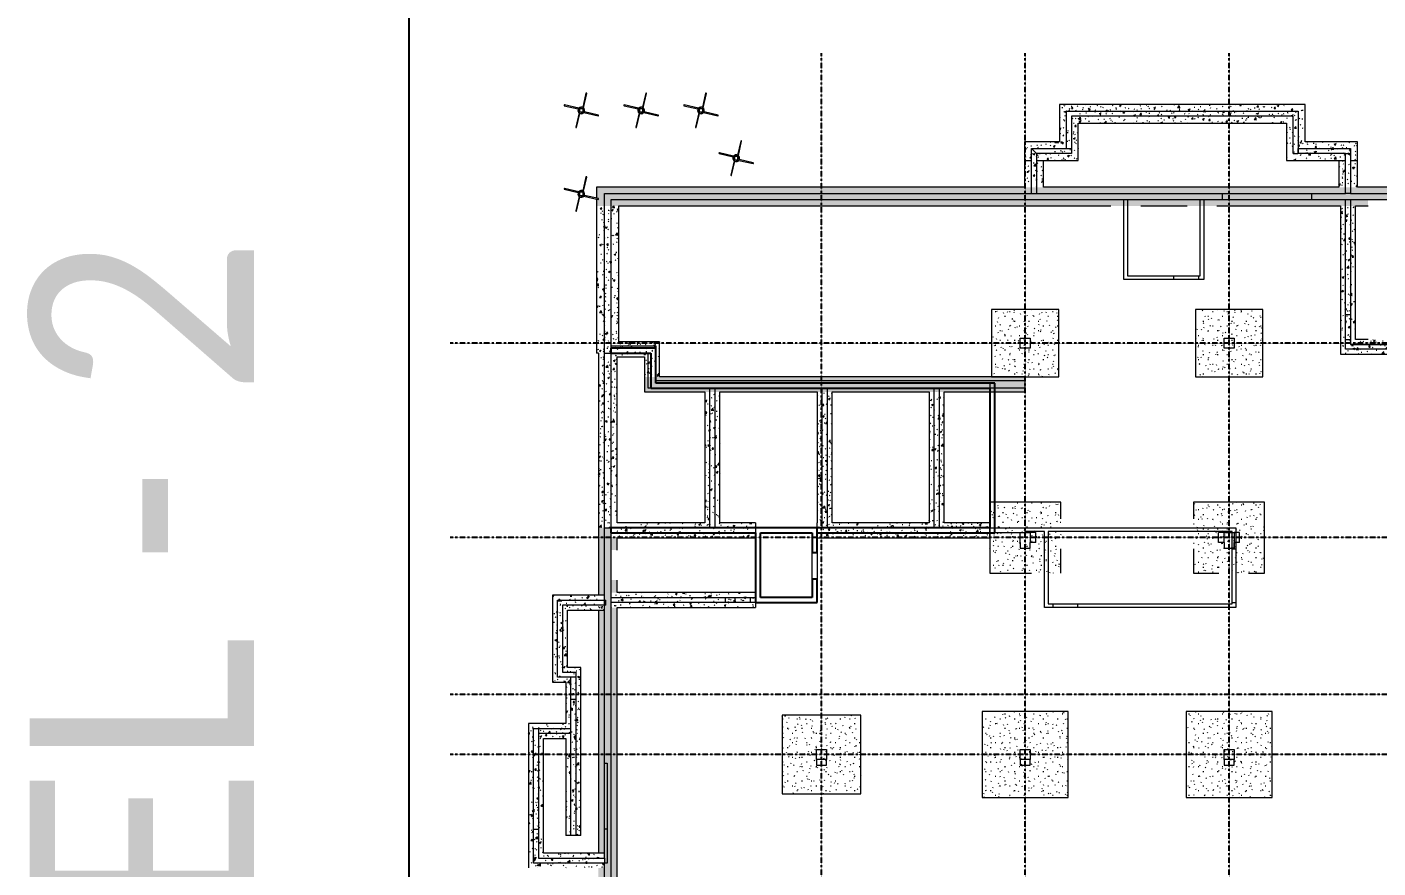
# Model space of a CAD drawing. Header units: inches. Extents: x -4800 to 29350, y 0 to 14051.
# Drawn here: x 587 to 2755, y 11168 to 12517 of the extents above; entities that cross this region are included whole.
import ezdxf

# ---------------------------------------------------------------- set-up
doc = ezdxf.new("R2010")
doc.units = ezdxf.units.IN
doc.header["$LTSCALE"] = 0.5
doc.header["$MEASUREMENT"] = 0
for name, pattern in [('CENTER2', [1.125, 0.75, -0.125, 0.125, -0.125]), ('Línea de rejilla', [0.875, 0.5, -0.125, 0.125, -0.125]), ('Trazo', [0.25, 0.125, -0.125])]:
    doc.linetypes.add(name, pattern=pattern)
for name, color, linetype, lineweight in [('A-WALL', 113, 'Continuous', 9), ('S-COLS', 52, 'Continuous', 9), ('S-COLS-HDLN', 52, 'Trazo', 9), ('S-FNDN', 32, 'Continuous', 9), ('S-FNDN-HDLN', 4, 'Trazo', 9)]:
    doc.layers.add(name, color=color, linetype=linetype, lineweight=lineweight)
doc.layers.add('PC BM - BEAM CONT.', color=1, linetype='Continuous')
doc.layers.add('S-GRID', color=8, linetype='CENTER2')
doc.layers.add('SHT - NO PLOT LINE 4', color=190, linetype='Continuous', plot=False)
doc.styles.add('CMC-NARROW', font='calibril.ttf', dxfattribs={"width": 0.9})
pattern_1 = [(0, (3481.324, -11847.1894), (30.72, 7.68), [1.267, -21.773, 1.267, -21.773, -122.88]), (0, (3481.324, -11847.1894), (30.72, 7.68), [-46.08, 1.267, -44.813, 1.267, -21.773, -53.76]), (0, (3481.324, -11847.1894), (30.72, 7.68), [-115.2, 1.267, -14.093, 1.267, -37.133]), (120, (3492.844, -11843.3494), (-22.011075, 22.7643004), [1.267, -21.773, 1.267, -21.773, -122.88]), (120, (3492.844, -11843.3494), (-22.011075, 22.7643004), [-46.08, 1.267, -44.813, 1.267, -21.773, -53.76]), (120, (3492.844, -11843.3494), (-22.011075, 22.7643004), [-115.2, 1.267, -14.093, 1.267, -37.133]), (240, (3496.684, -11827.9894), (-8.708925, -30.4443004), [1.267, -21.773, 1.267, -21.773, -122.88]), (240, (3496.684, -11827.9894), (-8.708925, -30.4443004), [-46.08, 1.267, -44.813, 1.267, -21.773, -53.76]), (240, (3496.684, -11827.9894), (-8.708925, -30.4443004), [-115.2, 1.267, -14.093, 1.267, -37.133])]
pattern_2 = [(50, (3481.324, -11847.19), (27.5427, -2.40992), [2.88, -31.68]), (355, (3481.324, -11847.19), (-5.327844, 28.884266), [2.304, -25.344]), (100.451, (3483.62, -11847.39), (22.215316, 26.47393), [2.448, -26.924]), (46.184, (3481.324, -11839.51), (40.981875, -6.35642), [4.32, -47.52]), (96.636, (3484.74, -11840.04), (35.89075, 37.40619), [3.671, -40.386]), (351.184, (3481.324, -11839.51), (35.89097, 37.40622), [3.456, -38.016]), (21, (3485.164, -11841.43), (22.921036, -15.46073), [2.88, -31.68]), (326, (3485.164, -11841.43), (9.34353, 27.84574), [2.304, -25.344]), (71.451, (3487.074, -11842.717), (32.26477, 12.38442), [2.448, -26.924]), (37.5, (3481.324, -11847.189), (0.466855, 12.782707), [1.267, -23.77, 1.267, -24.461, -25.44]), (37.5, (3481.324, -11847.189), (0.466855, 12.782707), [-50.765, 1.267, -24.173]), (7.5, (3481.324, -11847.19), (10.10159, 15.14509), [1.267, -13.402, 1.267, -23.194, -9.696]), (7.5, (3481.324, -11847.19), (10.10159, 15.14509), [-39.13, 1.267, -8.429]), (327.5, (3472.761, -11847.189), (20.499161, -0.86578), [1.267, -8.333, 1.267, -28.685, -39.744]), (327.5, (3472.761, -11847.189), (20.499161, -0.86578), [-39.552, 1.267, -38.477]), (317.5, (3468.92, -11847.19), (22.39478, 3.844288), [1.267, -11.213, 1.267, -18.624, -28.224]), (317.5, (3468.92, -11847.19), (22.39478, 3.844288), [-32.371, 1.267, -26.957])]
pattern_3 = [(0, (3154.324, -11847.189), (30.72, 7.68), [1.267, -21.773, 1.267, -21.773, -122.88]), (0, (3154.324, -11847.189), (30.72, 7.68), [-46.08, 1.267, -44.813, 1.267, -21.773, -53.76]), (0, (3154.324, -11847.189), (30.72, 7.68), [-115.2, 1.267, -14.093, 1.267, -37.133]), (120, (3165.844, -11843.349), (-22.011075, 22.7643004), [1.267, -21.773, 1.267, -21.773, -122.88]), (120, (3165.844, -11843.349), (-22.011075, 22.7643004), [-46.08, 1.267, -44.813, 1.267, -21.773, -53.76]), (120, (3165.844, -11843.349), (-22.011075, 22.7643004), [-115.2, 1.267, -14.093, 1.267, -37.133]), (240, (3169.684, -11827.989), (-8.708925, -30.4443004), [1.267, -21.773, 1.267, -21.773, -122.88]), (240, (3169.684, -11827.989), (-8.708925, -30.4443004), [-46.08, 1.267, -44.813, 1.267, -21.773, -53.76]), (240, (3169.684, -11827.989), (-8.708925, -30.4443004), [-115.2, 1.267, -14.093, 1.267, -37.133])]
pattern_4 = [(0, (2827.324, -11847.189), (30.72, 7.68), [1.267, -21.773, 1.267, -21.773, -122.88]), (0, (2827.324, -11847.189), (30.72, 7.68), [-46.08, 1.267, -44.813, 1.267, -21.773, -53.76]), (0, (2827.324, -11847.189), (30.72, 7.68), [-115.2, 1.267, -14.093, 1.267, -37.133]), (120, (2838.844, -11843.349), (-22.011075, 22.7643004), [1.267, -21.773, 1.267, -21.773, -122.88]), (120, (2838.844, -11843.349), (-22.011075, 22.7643004), [-46.08, 1.267, -44.813, 1.267, -21.773, -53.76]), (120, (2838.844, -11843.349), (-22.011075, 22.7643004), [-115.2, 1.267, -14.093, 1.267, -37.133]), (240, (2842.684, -11827.989), (-8.708925, -30.4443004), [1.267, -21.773, 1.267, -21.773, -122.88]), (240, (2842.684, -11827.989), (-8.708925, -30.4443004), [-46.08, 1.267, -44.813, 1.267, -21.773, -53.76]), (240, (2842.684, -11827.989), (-8.708925, -30.4443004), [-115.2, 1.267, -14.093, 1.267, -37.133])]
pattern_5 = [(90, (11186.205, 3155.308), (-7.68, 30.72), [1.267, -21.773, 1.267, -21.773, -122.88]), (90, (11186.205, 3155.308), (-7.68, 30.72), [-46.08, 1.267, -44.813, 1.267, -21.773, -53.76]), (90, (11186.205, 3155.308), (-7.68, 30.72), [-115.2, 1.267, -14.093, 1.267, -37.133]), (210, (11182.365, 3166.828), (-22.7643004, -22.011075), [1.267, -21.773, 1.267, -21.773, -122.88]), (210, (11182.365, 3166.828), (-22.7643004, -22.011075), [-46.08, 1.267, -44.813, 1.267, -21.773, -53.76]), (210, (11182.365, 3166.828), (-22.7643004, -22.011075), [-115.2, 1.267, -14.093, 1.267, -37.133]), (330, (11167.005, 3170.668), (30.4443004, -8.708925), [1.267, -21.773, 1.267, -21.773, -122.88]), (330, (11167.005, 3170.668), (30.4443004, -8.708925), [-46.08, 1.267, -44.813, 1.267, -21.773, -53.76]), (330, (11167.005, 3170.668), (30.4443004, -8.708925), [-115.2, 1.267, -14.093, 1.267, -37.133])]
pattern_6 = [(90, (11186.205, 2828.308), (-7.68, 30.72), [1.267, -21.773, 1.267, -21.773, -122.88]), (90, (11186.205, 2828.308), (-7.68, 30.72), [-46.08, 1.267, -44.813, 1.267, -21.773, -53.76]), (90, (11186.205, 2828.308), (-7.68, 30.72), [-115.2, 1.267, -14.093, 1.267, -37.133]), (210, (11182.365, 2839.828), (-22.7643004, -22.011075), [1.267, -21.773, 1.267, -21.773, -122.88]), (210, (11182.365, 2839.828), (-22.7643004, -22.011075), [-46.08, 1.267, -44.813, 1.267, -21.773, -53.76]), (210, (11182.365, 2839.828), (-22.7643004, -22.011075), [-115.2, 1.267, -14.093, 1.267, -37.133]), (330, (11167.005, 2843.668), (30.4443004, -8.708925), [1.267, -21.773, 1.267, -21.773, -122.88]), (330, (11167.005, 2843.668), (30.4443004, -8.708925), [-46.08, 1.267, -44.813, 1.267, -21.773, -53.76]), (330, (11167.005, 2843.668), (30.4443004, -8.708925), [-115.2, 1.267, -14.093, 1.267, -37.133])]
pattern_7 = [(90, (11186.205, 3482.308), (-7.68, 30.72), [1.267, -21.773, 1.267, -21.773, -122.88]), (90, (11186.205, 3482.308), (-7.68, 30.72), [-46.08, 1.267, -44.813, 1.267, -21.773, -53.76]), (90, (11186.205, 3482.308), (-7.68, 30.72), [-115.2, 1.267, -14.093, 1.267, -37.133]), (210, (11182.365, 3493.828), (-22.7643004, -22.011075), [1.267, -21.773, 1.267, -21.773, -122.88]), (210, (11182.365, 3493.828), (-22.7643004, -22.011075), [-46.08, 1.267, -44.813, 1.267, -21.773, -53.76]), (210, (11182.365, 3493.828), (-22.7643004, -22.011075), [-115.2, 1.267, -14.093, 1.267, -37.133]), (330, (11167.005, 3497.668), (30.4443004, -8.708925), [1.267, -21.773, 1.267, -21.773, -122.88]), (330, (11167.005, 3497.668), (30.4443004, -8.708925), [-46.08, 1.267, -44.813, 1.267, -21.773, -53.76]), (330, (11167.005, 3497.668), (30.4443004, -8.708925), [-115.2, 1.267, -14.093, 1.267, -37.133])]

# ---------------------------------------------------------------- blocks, each defined once
blk = doc.blocks.new('316600 - Special Foundations - Diamond Pier - Generic - 316600 - Special Foundations - Diamond Pier - Generic-562664-FOUNDATION PLAN 01')
at = {"layer": 'S-FNDN', "color": 7}
for p, q in [((7.5, 27.4), (2.3, 4.9)), ((3.4, 4.2), (8.7, 27.1)), ((-27.4, 7.5), (-4.9, 2.3)), ((-4.2, 3.4), (-27.1, 8.7)), ((2.8, 2.6), (-2.8, 2.6)), ((-2.8, 2.6), (-2.8, -2.6)), ((-1.4, 4.3), (-1.8, 2.8)), ((-0.5, 2.9), (-0.2, 4)), ((2.8, -2.6), (2.8, 2.6)), ((4.3, 1.4), (2.8, 1.8)), ((2.9, 0.5), (4, 0.2)), ((-3.4, -4.2), (-8.7, -27.1)), ((-7.5, -27.4), (-2.3, -4.9)), ((-4.3, -1.4), (-2.8, -1.8)), ((-2.9, -0.5), (-4, -0.2)), ((-2.8, -2.6), (2.8, -2.6)), ((0.5, -2.9), (0.2, -4)), ((1.4, -4.3), (1.8, -2.8)), ((4.2, -3.4), (27.1, -8.7)), ((27.4, -7.5), (4.9, -2.3))]:
    blk.add_line(p, q, dxfattribs=at)
for radius, start, end in [(5.41, 166.9807, 346.9807), (5.41, 346.9807, 166.9807), (5.21, 166.9807, 346.9807), (5.21, 346.9807, 166.9807)]:
    blk.add_arc((0, 0), radius, start, end, dxfattribs=at)
for centre, major_axis, start_param, end_param in [((8.1, 27.2), (-0.609, 0.141), 4.712389, 6.283185), ((8.1, 27.2), (-0.609, 0.141), 3.141593, 4.712389), ((-27.2, 8.1), (0.141, 0.609), 1.570796, 3.141593), ((-27.2, 8.1), (0.141, 0.609), 0, 1.570796), ((-0.8, 4.2), (-0.609, 0.141), 4.712389, 7.853982), ((-0.8, 4.2), (-0.609, 0.141), 1.570796, 4.712389), ((4.2, 0.8), (0.141, 0.609), 1.570796, 4.712389), ((4.2, 0.8), (0.141, 0.609), 4.712389, 7.853982), ((-4.2, -0.8), (0.141, 0.609), 1.570796, 4.712389), ((-4.2, -0.8), (0.141, 0.609), 4.712389, 7.853982), ((0.8, -4.2), (-0.609, 0.141), 4.712389, 7.853982), ((0.8, -4.2), (-0.609, 0.141), 1.570796, 4.712389), ((27.2, -8.1), (0.141, 0.609), 3.141593, 4.712389), ((27.2, -8.1), (0.141, 0.609), 4.712389, 6.283185), ((-8.1, -27.2), (-0.609, 0.141), 0, 1.570796), ((-8.1, -27.2), (-0.609, 0.141), 1.570796, 3.141593)]:
    blk.add_ellipse(centre, major_axis=major_axis, ratio=0.764544, start_param=start_param, end_param=end_param, dxfattribs=at)
blk = doc.blocks.new('316600 - Special Foundations - Diamond Pier - Generic - 316600 - Special Foundations - Diamond Pier - Generic-V32-FOUNDATION PLAN 01')
at = {"layer": 'S-FNDN', "color": 7}
for p, q in [((7.5, 27.4), (2.3, 4.9)), ((3.4, 4.2), (8.7, 27.1)), ((-27.4, 7.5), (-4.9, 2.3)), ((-4.2, 3.4), (-27.1, 8.7)), ((2.8, 2.6), (-2.8, 2.6)), ((-2.8, 2.6), (-2.8, -2.6)), ((-1.4, 4.3), (-1.8, 2.8)), ((-0.5, 2.9), (-0.2, 4)), ((2.8, -2.6), (2.8, 2.6)), ((4.3, 1.4), (2.8, 1.8)), ((2.9, 0.5), (4, 0.2)), ((-3.4, -4.2), (-8.7, -27.1)), ((-7.5, -27.4), (-2.3, -4.9)), ((-4.3, -1.4), (-2.8, -1.8)), ((-2.9, -0.5), (-4, -0.2)), ((-2.8, -2.6), (2.8, -2.6)), ((0.5, -2.9), (0.2, -4)), ((1.4, -4.3), (1.8, -2.8)), ((4.2, -3.4), (27.1, -8.7)), ((27.4, -7.5), (4.9, -2.3))]:
    blk.add_line(p, q, dxfattribs=at)
for radius, start, end in [(5.41, 166.9807, 346.9807), (5.41, 346.9807, 166.9807), (5.21, 166.9807, 346.9807), (5.21, 346.9807, 166.9807)]:
    blk.add_arc((0, 0), radius, start, end, dxfattribs=at)
for centre, major_axis, start_param, end_param in [((8.1, 27.2), (-0.609, 0.141), 4.712389, 6.283185), ((8.1, 27.2), (-0.609, 0.141), 3.141593, 4.712389), ((-27.2, 8.1), (0.141, 0.609), 1.570796, 3.141593), ((-27.2, 8.1), (0.141, 0.609), 0, 1.570796), ((-0.8, 4.2), (-0.609, 0.141), 4.712389, 7.853982), ((-0.8, 4.2), (-0.609, 0.141), 1.570796, 4.712389), ((4.2, 0.8), (0.141, 0.609), 1.570796, 4.712389), ((4.2, 0.8), (0.141, 0.609), 4.712389, 7.853982), ((-4.2, -0.8), (0.141, 0.609), 1.570796, 4.712389), ((-4.2, -0.8), (0.141, 0.609), 4.712389, 7.853982), ((0.8, -4.2), (-0.609, 0.141), 4.712389, 7.853982), ((0.8, -4.2), (-0.609, 0.141), 1.570796, 4.712389), ((27.2, -8.1), (0.141, 0.609), 3.141593, 4.712389), ((27.2, -8.1), (0.141, 0.609), 4.712389, 6.283185), ((-8.1, -27.2), (-0.609, 0.141), 0, 1.570796), ((-8.1, -27.2), (-0.609, 0.141), 1.570796, 3.141593)]:
    blk.add_ellipse(centre, major_axis=major_axis, ratio=0.764544, start_param=start_param, end_param=end_param, dxfattribs=at)
blk = doc.blocks.new('316600 - Special Foundations - Diamond Pier - Generic - 316600 - Special Foundations - Diamond Pier - Generic-V33-FOUNDATION PLAN 01')
at = {"layer": 'S-FNDN', "color": 7}
for p, q in [((7.5, 27.4), (2.3, 4.9)), ((3.4, 4.2), (8.7, 27.1)), ((-27.4, 7.5), (-4.9, 2.3)), ((-4.2, 3.4), (-27.1, 8.7)), ((2.8, 2.6), (-2.8, 2.6)), ((-2.8, 2.6), (-2.8, -2.6)), ((-1.4, 4.3), (-1.8, 2.8)), ((-0.5, 2.9), (-0.2, 4)), ((2.8, -2.6), (2.8, 2.6)), ((4.3, 1.4), (2.8, 1.8)), ((2.9, 0.5), (4, 0.2)), ((-3.4, -4.2), (-8.7, -27.1)), ((-7.5, -27.4), (-2.3, -4.9)), ((-4.3, -1.4), (-2.8, -1.8)), ((-2.9, -0.5), (-4, -0.2)), ((-2.8, -2.6), (2.8, -2.6)), ((0.5, -2.9), (0.2, -4)), ((1.4, -4.3), (1.8, -2.8)), ((4.2, -3.4), (27.1, -8.7)), ((27.4, -7.5), (4.9, -2.3))]:
    blk.add_line(p, q, dxfattribs=at)
for radius, start, end in [(5.41, 166.9807, 346.9807), (5.41, 346.9807, 166.9807), (5.21, 166.9807, 346.9807), (5.21, 346.9807, 166.9807)]:
    blk.add_arc((0, 0), radius, start, end, dxfattribs=at)
for centre, major_axis, start_param, end_param in [((8.1, 27.2), (-0.609, 0.141), 4.712389, 6.283185), ((8.1, 27.2), (-0.609, 0.141), 3.141593, 4.712389), ((-27.2, 8.1), (0.141, 0.609), 1.570796, 3.141593), ((-27.2, 8.1), (0.141, 0.609), 0, 1.570796), ((-0.8, 4.2), (-0.609, 0.141), 4.712389, 7.853982), ((-0.8, 4.2), (-0.609, 0.141), 1.570796, 4.712389), ((4.2, 0.8), (0.141, 0.609), 1.570796, 4.712389), ((4.2, 0.8), (0.141, 0.609), 4.712389, 7.853982), ((-4.2, -0.8), (0.141, 0.609), 1.570796, 4.712389), ((-4.2, -0.8), (0.141, 0.609), 4.712389, 7.853982), ((0.8, -4.2), (-0.609, 0.141), 4.712389, 7.853982), ((0.8, -4.2), (-0.609, 0.141), 1.570796, 4.712389), ((27.2, -8.1), (0.141, 0.609), 3.141593, 4.712389), ((27.2, -8.1), (0.141, 0.609), 4.712389, 6.283185), ((-8.1, -27.2), (-0.609, 0.141), 0, 1.570796), ((-8.1, -27.2), (-0.609, 0.141), 1.570796, 3.141593)]:
    blk.add_ellipse(centre, major_axis=major_axis, ratio=0.764544, start_param=start_param, end_param=end_param, dxfattribs=at)
blk = doc.blocks.new('Concrete-Rectangular-Column - ONE-217852-FOUNDATION PLAN 01')
at = {"layer": 'S-COLS-HDLN', "linetype": 'Continuous'}
h = blk.add_hatch(dxfattribs=at)
h.set_pattern_fill('FP_1', color=256, style=0, pattern_type=2)
h.set_pattern_definition(pattern_3)
h.paths.add_polyline_path([(-8, -8), (8, -8), (8, 8), (-8, 8)], flags=0)
at = {"layer": 'S-COLS'}
for p, q in [((-8, 8), (8, 8)), ((-8, -8), (-8, 8)), ((8, 8), (8, -8)), ((8, -8), (-8, -8))]:
    blk.add_line(p, q, dxfattribs=at)
blk = doc.blocks.new('Concrete-Rectangular-Column - ONE-V1-FOUNDATION PLAN 01')
at = {"layer": 'S-COLS-HDLN', "linetype": 'Continuous'}
h = blk.add_hatch(dxfattribs=at)
h.set_pattern_fill('FP_2', color=256, style=0, pattern_type=2)
h.set_pattern_definition(pattern_4)
h.paths.add_polyline_path([(-8, -8), (8, -8), (8, 8), (-8, 8)], flags=0)
at = {"layer": 'S-COLS'}
for p, q in [((-8, 8), (8, 8)), ((-8, -8), (-8, 8)), ((8, 8), (8, -8)), ((8, -8), (-8, -8))]:
    blk.add_line(p, q, dxfattribs=at)
blk = doc.blocks.new('Zapata-Rectangular - 9_0x9_0x1_8-154492-FOUNDATION PLAN 01')
at = {"layer": 'S-FNDN-HDLN', "linetype": 'Continuous'}
h = blk.add_hatch(dxfattribs=at)
h.set_pattern_fill('FP_1', color=256, style=0, pattern_type=2)
h.set_pattern_definition(pattern_3)
h.paths.add_polyline_path([(8, -54), (54, -54), (54, 54), (-54, 54), (-54, -54), (-8, -54)], flags=0)
h.paths.add_polyline_path([(8, -8), (-8, -8), (-8, 8), (8, 8)], flags=0)
at = {"layer": 'S-FNDN', "color": 253}
for p, q in [((54, 54), (-54, 54)), ((-54, 54), (-54, -54)), ((54, -54), (54, 54)), ((-54, -54), (54, -54))]:
    blk.add_line(p, q, dxfattribs=at)
blk = doc.blocks.new('Zapata-Rectangular - 9_0x9_0x1_8-V3-FOUNDATION PLAN 01')
at = {"layer": 'S-FNDN-HDLN', "linetype": 'Continuous'}
h = blk.add_hatch(dxfattribs=at)
h.set_pattern_fill('FP_2', color=256, style=0, pattern_type=2)
h.set_pattern_definition(pattern_4)
h.paths.add_polyline_path([(-8, -54), (54, -54), (54, 54), (-54, 54), (-54, -54), (-44.1, -54)], flags=0)
h.paths.add_polyline_path([(8, -8), (-8, -8), (-8, 8), (8, 8)], flags=0)
at = {"layer": 'S-FNDN', "color": 253}
for p, q in [((54, 54), (-54, 54)), ((-54, 54), (-54, -54)), ((54, -54), (54, 54)), ((-54, -54), (54, -54))]:
    blk.add_line(p, q, dxfattribs=at)
blk = doc.blocks.new('Zapata-Rectangular - 9_6x9_6x1_8-V6-FOUNDATION PLAN 01')
at = {"layer": 'S-FNDN-HDLN', "linetype": 'Continuous'}
h = blk.add_hatch(dxfattribs=at)
h.set_pattern_fill('FP_12', color=256, style=0, pattern_type=2)
h.set_pattern_definition([(0, (2827.324, -11535.189), (30.72, 7.68), [1.267, -21.773, 1.267, -21.773, -122.88]), (0, (2827.324, -11535.189), (30.72, 7.68), [-46.08, 1.267, -44.813, 1.267, -21.773, -53.76]), (0, (2827.324, -11535.189), (30.72, 7.68), [-115.2, 1.267, -14.093, 1.267, -37.133]), (120, (2838.844, -11531.349), (-22.011075, 22.7643004), [1.267, -21.773, 1.267, -21.773, -122.88]), (120, (2838.844, -11531.349), (-22.011075, 22.7643004), [-46.08, 1.267, -44.813, 1.267, -21.773, -53.76]), (120, (2838.844, -11531.349), (-22.011075, 22.7643004), [-115.2, 1.267, -14.093, 1.267, -37.133]), (240, (2842.684, -11515.989), (-8.708925, -30.4443004), [1.267, -21.773, 1.267, -21.773, -122.88]), (240, (2842.684, -11515.989), (-8.708925, -30.4443004), [-46.08, 1.267, -44.813, 1.267, -21.773, -53.76]), (240, (2842.684, -11515.989), (-8.708925, -30.4443004), [-115.2, 1.267, -14.093, 1.267, -37.133])])
h.paths.add_polyline_path([(-57, -57), (57, -57), (57, 57), (-57, 57), (-57, -17.9)], flags=0)
h.paths.add_polyline_path([(5.1, -17), (-8, -17), (-8, -8), (-17, -8), (-17, 8), (17, 8), (17, -8), (8, -8), (8, -17)], flags=0)
at = {"layer": 'S-FNDN', "color": 253}
for p, q in [((57, 57), (-57, 57)), ((-57, 57), (-57, 30.1)), ((57, -57), (57, 57)), ((-57, -17.9), (-57, -57)), ((-57, -57), (-16.6, -57)), ((31.4, -57), (57, -57))]:
    blk.add_line(p, q, dxfattribs=at)
blk = doc.blocks.new('Zapata-Rectangular - 10_6x10_6x2_3-327791-FOUNDATION PLAN 01')
at = {"layer": 'S-FNDN-HDLN', "linetype": 'Continuous'}
h = blk.add_hatch(dxfattribs=at)
h.set_pattern_fill('FP_13', color=256, style=0, pattern_type=2)
h.set_pattern_definition([(0, (3481.324, -11187.189), (30.72, 7.68), [1.267, -21.773, 1.267, -21.773, -122.88]), (0, (3481.324, -11187.189), (30.72, 7.68), [-46.08, 1.267, -44.813, 1.267, -21.773, -53.76]), (0, (3481.324, -11187.189), (30.72, 7.68), [-115.2, 1.267, -14.093, 1.267, -37.133]), (120, (3492.844, -11183.349), (-22.011075, 22.7643004), [1.267, -21.773, 1.267, -21.773, -122.88]), (120, (3492.844, -11183.349), (-22.011075, 22.7643004), [-46.08, 1.267, -44.813, 1.267, -21.773, -53.76]), (120, (3492.844, -11183.349), (-22.011075, 22.7643004), [-115.2, 1.267, -14.093, 1.267, -37.133]), (240, (3496.684, -11167.989), (-8.708925, -30.4443004), [1.267, -21.773, 1.267, -21.773, -122.88]), (240, (3496.684, -11167.989), (-8.708925, -30.4443004), [-46.08, 1.267, -44.813, 1.267, -21.773, -53.76]), (240, (3496.684, -11167.989), (-8.708925, -30.4443004), [-115.2, 1.267, -14.093, 1.267, -37.133])])
h.paths.add_polyline_path([(63, -63), (63, 63), (-63, 63), (-63, -63), (16.5, -63)], flags=0)
h.paths.add_polyline_path([(8, -17), (-8, -17), (-8, 8), (8, 8), (8, -8)], flags=0)
at = {"layer": 'S-FNDN', "color": 253}
for p, q in [((63, 63), (-63, 63)), ((-63, 63), (-63, -63)), ((63, -63), (63, 63)), ((-63, -63), (63, -63))]:
    blk.add_line(p, q, dxfattribs=at)
blk = doc.blocks.new('Zapata-Rectangular - 11_6x11_6x2_1-693143-FOUNDATION PLAN 01')
at = {"layer": 'S-FNDN-HDLN', "linetype": 'Continuous'}
h = blk.add_hatch(dxfattribs=at)
h.set_pattern_fill('FP_14', color=256, style=0, pattern_type=2)
h.set_pattern_definition([(0, (3154.324, -11187.189), (30.72, 7.68), [1.267, -21.773, 1.267, -21.773, -122.88]), (0, (3154.324, -11187.189), (30.72, 7.68), [-46.08, 1.267, -44.813, 1.267, -21.773, -53.76]), (0, (3154.324, -11187.189), (30.72, 7.68), [-115.2, 1.267, -14.093, 1.267, -37.133]), (120, (3165.844, -11183.349), (-22.011075, 22.7643004), [1.267, -21.773, 1.267, -21.773, -122.88]), (120, (3165.844, -11183.349), (-22.011075, 22.7643004), [-46.08, 1.267, -44.813, 1.267, -21.773, -53.76]), (120, (3165.844, -11183.349), (-22.011075, 22.7643004), [-115.2, 1.267, -14.093, 1.267, -37.133]), (240, (3169.684, -11167.989), (-8.708925, -30.4443004), [1.267, -21.773, 1.267, -21.773, -122.88]), (240, (3169.684, -11167.989), (-8.708925, -30.4443004), [-46.08, 1.267, -44.813, 1.267, -21.773, -53.76]), (240, (3169.684, -11167.989), (-8.708925, -30.4443004), [-115.2, 1.267, -14.093, 1.267, -37.133])])
h.paths.add_polyline_path([(-69, -69), (69, -69), (69, 69), (-69, 69), (-69, -17)], flags=0)
h.paths.add_polyline_path([(-8, -17), (-8, 8), (8, 8), (8, -17)], flags=0)
at = {"layer": 'S-FNDN', "color": 253}
for p, q in [((69, 69), (-69, 69)), ((-69, 69), (-69, -69)), ((69, -69), (69, 69)), ((-69, -69), (69, -69))]:
    blk.add_line(p, q, dxfattribs=at)
blk = doc.blocks.new('Zapata-Rectangular - 11_6x11_6x2_1-V7-FOUNDATION PLAN 01')
at = {"layer": 'S-FNDN-HDLN', "linetype": 'Continuous'}
h = blk.add_hatch(dxfattribs=at)
h.set_pattern_fill('FP_15', color=256, style=0, pattern_type=2)
h.set_pattern_definition([(0, (2827.324, -11187.189), (30.72, 7.68), [1.267, -21.773, 1.267, -21.773, -122.88]), (0, (2827.324, -11187.189), (30.72, 7.68), [-46.08, 1.267, -44.813, 1.267, -21.773, -53.76]), (0, (2827.324, -11187.189), (30.72, 7.68), [-115.2, 1.267, -14.093, 1.267, -37.133]), (120, (2838.844, -11183.349), (-22.011075, 22.7643004), [1.267, -21.773, 1.267, -21.773, -122.88]), (120, (2838.844, -11183.349), (-22.011075, 22.7643004), [-46.08, 1.267, -44.813, 1.267, -21.773, -53.76]), (120, (2838.844, -11183.349), (-22.011075, 22.7643004), [-115.2, 1.267, -14.093, 1.267, -37.133]), (240, (2842.684, -11167.989), (-8.708925, -30.4443004), [1.267, -21.773, 1.267, -21.773, -122.88]), (240, (2842.684, -11167.989), (-8.708925, -30.4443004), [-46.08, 1.267, -44.813, 1.267, -21.773, -53.76]), (240, (2842.684, -11167.989), (-8.708925, -30.4443004), [-115.2, 1.267, -14.093, 1.267, -37.133])])
h.paths.add_polyline_path([(-69, -69), (69, -69), (69, 69), (-69, 69)], flags=0)
h.paths.add_polyline_path([(8, -17), (-8, -17), (-8, 8), (8, 8), (8, -8)], flags=0)
at = {"layer": 'S-FNDN', "color": 253}
for p, q in [((69, 69), (-69, 69)), ((-69, 69), (-69, -69)), ((69, -69), (69, 69)), ((-69, -69), (69, -69))]:
    blk.add_line(p, q, dxfattribs=at)
blk = doc.blocks.new('Prefabricado-Pilar cuadrado - 16_x16_-223447-FOUNDATION PLAN 01')
at = {"layer": 'S-COLS-HDLN', "linetype": 'Continuous'}
h = blk.add_hatch(dxfattribs=at)
h.set_pattern_fill('FP_32', color=256, style=0, pattern_type=2)
h.set_pattern_definition(pattern_5)
h.paths.add_polyline_path([(7, 9), (-9, 9), (-9, -7), (7, -7)], flags=0)
h = blk.add_hatch(dxfattribs=at)
h.set_pattern_fill('FP_32', color=256, style=0, pattern_type=2)
h.set_pattern_definition(pattern_5)
h.paths.add_polyline_path([(16, 9), (7, 9), (7, -7), (16, -7)], flags=0)
at = {"layer": 'S-COLS'}
for p, q in [((-9, 9), (-8.9, 9)), ((-9, -7), (-9, 9)), ((-8.9, 9), (6.9, 9)), ((7, 9), (6.9, 9)), ((7, 9), (7, -7)), ((16, 9), (7, 9)), ((16, -7), (16, 9)), ((-8.9, -7), (-9, -7)), ((6.9, -7), (-8.9, -7)), ((6.9, -7), (7, -7)), ((7, -7), (16, -7))]:
    blk.add_line(p, q, dxfattribs=at)
blk = doc.blocks.new('Prefabricado-Pilar cuadrado - 16_x16_-V22-FOUNDATION PLAN 01')
at = {"layer": 'S-COLS-HDLN', "linetype": 'Continuous'}
h = blk.add_hatch(dxfattribs=at)
h.set_pattern_fill('FP_36', color=256, style=0, pattern_type=2)
h.set_pattern_definition(pattern_6)
h.paths.add_polyline_path([(7, 9), (-9, 9), (-9, -7), (7, -7)], flags=0)
h = blk.add_hatch(dxfattribs=at)
h.set_pattern_fill('FP_36', color=256, style=0, pattern_type=2)
h.set_pattern_definition(pattern_6)
h.paths.add_polyline_path([(16, 9), (7, 9), (7, -7), (16, -7)], flags=0)
at = {"layer": 'S-COLS'}
for p, q in [((-9, 9), (-8.9, 9)), ((-9, -7), (-9, 9)), ((-8.9, 9), (6.9, 9)), ((7, 9), (6.9, 9)), ((7, 9), (7, -7)), ((16, 9), (7, 9)), ((16, -7), (16, 9)), ((-8.9, -7), (-9, -7)), ((6.9, -7), (-8.9, -7)), ((6.9, -7), (7, -7)), ((7, -7), (16, -7))]:
    blk.add_line(p, q, dxfattribs=at)
blk = doc.blocks.new('Prefabricado-Pilar cuadrado - 16_x16_-V31-FOUNDATION PLAN 01')
at = {"layer": 'S-COLS-HDLN', "linetype": 'Continuous'}
h = blk.add_hatch(dxfattribs=at)
h.set_pattern_fill('FP_51', color=256, style=0, pattern_type=2)
h.set_pattern_definition(pattern_7)
h.paths.add_polyline_path([(7, 9), (-9, 9), (-9, -7), (7, -7)], flags=0)
h = blk.add_hatch(dxfattribs=at)
h.set_pattern_fill('FP_51', color=256, style=0, pattern_type=2)
h.set_pattern_definition(pattern_7)
h.paths.add_polyline_path([(16, 9), (7, 9), (7, -7), (16, -7)], flags=0)
at = {"layer": 'S-COLS'}
for p, q in [((-9, 9), (-8.9, 9)), ((-9, -7), (-9, 9)), ((-8.9, 9), (6.9, 9)), ((7, 9), (6.9, 9)), ((7, 9), (7, -7)), ((16, 9), (7, 9)), ((16, -7), (16, 9)), ((-8.9, -7), (-9, -7)), ((6.9, -7), (-8.9, -7)), ((6.9, -7), (7, -7)), ((7, -7), (16, -7))]:
    blk.add_line(p, q, dxfattribs=at)
blk = doc.blocks.new('A$C10C708C5')
at = {"layer": 'S-COLS'}
h = blk.add_hatch(dxfattribs=at)
h.set_pattern_fill('FP_4', color=256, style=0, pattern_type=2)
h.set_pattern_definition(pattern_1)
h.paths.add_polyline_path([(335, -329), (335, -304), (319, -304), (319, -329)], flags=0)
h = blk.add_hatch(dxfattribs=at)
h.set_pattern_fill('FP_4', color=256, style=0, pattern_type=2)
h.set_pattern_definition(pattern_1)
h.paths.add_polyline_path([(344, -320), (344, -304), (335, -304), (335, -320)], flags=0)
h = blk.add_hatch(dxfattribs=at)
h.set_pattern_fill('FP_4', color=256, style=0, pattern_type=2)
h.set_pattern_definition(pattern_1)
h.paths.add_polyline_path([(646, -320), (646, -304), (637, -304), (637, -320)], flags=0)
h = blk.add_hatch(dxfattribs=at)
h.set_pattern_fill('FP_4', color=256, style=0, pattern_type=2)
h.set_pattern_definition(pattern_1)
h.paths.add_polyline_path([(662, -329), (662, -304), (646, -304), (646, -329), (659.1, -329)], flags=0)
h = blk.add_hatch(dxfattribs=at)
h.set_pattern_fill('FP_4', color=256, style=0, pattern_type=2)
h.set_pattern_definition(pattern_1)
h.paths.add_polyline_path([(662, -320), (671, -320), (671, -304), (662, -304)], flags=0)
at = {"layer": 'S-FNDN'}
h = blk.add_hatch(dxfattribs=at)
h.set_pattern_fill('FP_7', color=256, style=0, pattern_type=2)
h.set_pattern_definition(pattern_2)
h.paths.add_polyline_path([(412, 323), (412, 383), (382, 383), (382, 323)], flags=0)
h = blk.add_hatch(dxfattribs=at)
h.set_pattern_fill('FP_7', color=256, style=0, pattern_type=2)
h.set_pattern_definition(pattern_2)
h.paths.add_polyline_path([(746, 353), (776, 353), (776, 383), (412, 383), (412, 353), (609.9, 353)], flags=0)
h = blk.add_hatch(dxfattribs=at)
h.set_pattern_fill('FP_7', color=256, style=0, pattern_type=2)
h.set_pattern_definition(pattern_2)
h.paths.add_polyline_path([(746, 293), (776, 293), (776, 353), (746, 353)], flags=0)
h = blk.add_hatch(dxfattribs=at)
h.set_pattern_fill('FP_7', color=256, style=0, pattern_type=2)
h.set_pattern_definition(pattern_2)
h.paths.add_polyline_path([(337, 293), (337, 312), (345, 304), (345, 293), (412, 293), (412, 323), (326, 323), (326, 293)], flags=0)
h = blk.add_hatch(dxfattribs=at)
h.set_pattern_fill('FP_7', color=256, style=0, pattern_type=2)
h.set_pattern_definition(pattern_2)
h.paths.add_polyline_path([(356, 250), (356, 293), (345, 293), (345, 304), (337, 312), (337, 293), (326, 293), (326, 250), (345, 250)], flags=0)
h = blk.add_hatch(dxfattribs=at)
h.set_pattern_fill('FP_7', color=256, style=0, pattern_type=2)
h.set_pattern_definition(pattern_2)
h.paths.add_polyline_path([(849, 293), (860, 293), (860, 323), (776, 323), (776, 293), (841, 293), (841, 304), (849, 304)], flags=0)
h = blk.add_hatch(dxfattribs=at)
h.set_pattern_fill('FP_7', color=256, style=0, pattern_type=2)
h.set_pattern_definition(pattern_2)
h.paths.add_polyline_path([(860, 250), (860, 293), (849, 293), (849, 304), (841, 304), (841, 293), (830, 293), (830, 250), (849, 250)], flags=0)
h = blk.add_hatch(dxfattribs=at)
h.set_pattern_fill('FP_7', color=256, style=0, pattern_type=2)
h.set_pattern_definition(pattern_2)
h.paths.add_polyline_path([(-357.7, 220), (877, 220), (877, 229.5), (925, 229.5), (925, 220), (1515, 220), (1515, 230), (1551, 230), (1551, 250), (-361, 250), (-361, 232.5), (-357.9, 231.8), (-357.7, 231.6), (-357.7, 231.3), (-357.8, 230.9), (-357.9, 230.7), (-358.2, 230.6), (-358.4, 230.6), (-361, 231.2), (-361, 220), (-357.7, 220)], flags=0)
h = blk.add_hatch(dxfattribs=at)
h.set_pattern_fill('FP_7', color=256, style=0, pattern_type=2)
h.set_pattern_definition(pattern_2)
h.paths.add_polyline_path([(-361, -16.2), (-338, -16.2), (-338, 1.8), (-325, 1.8), (-325, 220), (-361, 220), (-361, -8.2)], flags=0)
h = blk.add_hatch(dxfattribs=at)
h.set_pattern_fill('FP_54', color=256, style=0, pattern_type=2)
h.set_pattern_definition(pattern_2)
h.paths.add_polyline_path([(833, -18), (857, -18), (857, 220), (833, 220), (833, 130)], flags=0)
h = blk.add_hatch(dxfattribs=at)
h.set_pattern_fill('FP_7', color=256, style=0, pattern_type=2)
h.set_pattern_definition(pattern_2)
h.paths.add_polyline_path([(-328, -22.2), (-260, -22.2), (-260, 1.8), (-338, 1.8), (-338, -22.2)], flags=0)
h = blk.add_hatch(dxfattribs=at)
h.set_pattern_fill('FP_7', color=256, style=0, pattern_type=2)
h.set_pattern_definition(pattern_2)
h.paths.add_polyline_path([(857, -18), (927, -18), (927, 6), (857, 6)], flags=0)
h = blk.add_hatch(dxfattribs=at)
h.set_pattern_fill('FP_7', color=256, style=0, pattern_type=2)
h.set_pattern_definition(pattern_2)
h.paths.add_polyline_path([(-338, -296.2), (-338, -288.2), (-328, -288.2), (-328, -22.2), (-338, -22.2), (-338, -16.2), (-358, -16.2), (-358, -296.2)], flags=0)
h = blk.add_hatch(dxfattribs=at)
h.set_pattern_fill('FP_7', color=256, style=0, pattern_type=2)
h.set_pattern_definition(pattern_2)
h.paths.add_polyline_path([(-274, -54.2), (-260, -54.2), (-260, -22.2), (-284, -22.2), (-284, -54.2)], flags=0)
h = blk.add_hatch(dxfattribs=at)
h.set_pattern_fill('FP_7', color=256, style=0, pattern_type=2)
h.set_pattern_definition(pattern_2)
h.paths.add_polyline_path([(327, -78.2), (327, -54.2), (-284, -54.2), (-284, -78.2), (278, -78.2)], flags=0)
h = blk.add_hatch(dxfattribs=at)
h.set_pattern_fill('FP_7', color=256, style=0, pattern_type=2)
h.set_pattern_definition(pattern_2)
h.paths.add_polyline_path([(-187, -288.2), (-163, -288.2), (-163, -78.2), (-187, -78.2), (-187, -196.2)], flags=0)
h = blk.add_hatch(dxfattribs=at)
h.set_pattern_fill('FP_7', color=256, style=0, pattern_type=2)
h.set_pattern_definition(pattern_2)
h.paths.add_polyline_path([(17, -288.2), (17, -78.2), (-7, -78.2), (-7, -288.2), (16.5, -288.2)], flags=0)
h = blk.add_hatch(dxfattribs=at)
h.set_pattern_fill('FP_7', color=256, style=0, pattern_type=2)
h.set_pattern_definition(pattern_2)
h.paths.add_polyline_path([(173, -288.2), (197, -288.2), (197, -78.2), (173, -78.2), (173, -196.2)], flags=0)
h = blk.add_hatch(dxfattribs=at)
h.set_pattern_fill('FP_4', color=256, style=0, pattern_type=2)
h.set_pattern_definition(pattern_1)
h.paths.add_polyline_path([(384, -369), (384, -255), (270, -255), (270, -369), (337, -369)], flags=0)
h.paths.add_polyline_path([(319, -329), (319, -304), (344, -304), (344, -320), (335, -320), (335, -329)], flags=0)
h = blk.add_hatch(dxfattribs=at)
h.set_pattern_fill('FP_7', color=256, style=0, pattern_type=2)
h.set_pattern_definition(pattern_2)
h.paths.add_polyline_path([(-328, -1936), (-328, -424.2), (-338, -424.2), (-338, -400.2), (-328, -400.2), (-328, -380.2), (-337.5, -380.2), (-337.5, -332.2), (-328, -332.2), (-328, -312.2), (-338, -312.2), (-338, -296.2), (-358, -296.2), (-358, -404.2), (-348, -404.2), (-348, -428.2), (-358, -428.2), (-358, -818.1), (-348, -818.1), (-348, -842.1), (-358, -842.1), (-358, -1936)], flags=0)
h = blk.add_hatch(dxfattribs=at)
h.set_pattern_fill('FP_52', color=256, style=0, pattern_type=2)
h.set_pattern_definition(pattern_2)
h.paths.add_polyline_path([(-338, -312.2), (-106, -312.2), (-106, -288.2), (-338, -288.2), (-338, -304.2)], flags=0)
h = blk.add_hatch(dxfattribs=at)
h.set_pattern_fill('FP_55', color=256, style=0, pattern_type=2)
h.set_pattern_definition(pattern_2)
h.paths.add_polyline_path([(-7, -312.2), (270, -312.2), (270, -288.2), (-7, -288.2), (-7, -304.2)], flags=0)
h = blk.add_hatch(dxfattribs=at)
h.set_pattern_fill('FP_7', color=256, style=0, pattern_type=2)
h.set_pattern_definition(pattern_2)
h.paths.add_polyline_path([(-410, -544.2), (-407.8, -544.2), (-407.8, -404.2), (-431.8, -404.2), (-431.8, -544.2)], flags=0)
h = blk.add_hatch(dxfattribs=at)
h.set_pattern_fill('FP_7', color=256, style=0, pattern_type=2)
h.set_pattern_definition(pattern_2)
h.paths.add_polyline_path([(-348, -428.2), (-348, -404.2), (-407.8, -404.2), (-407.8, -428.2)], flags=0)
h = blk.add_hatch(dxfattribs=at)
h.set_pattern_fill('FP_52', color=256, style=0, pattern_type=2)
h.set_pattern_definition(pattern_2)
h.paths.add_polyline_path([(-338, -424.2), (-106, -424.2), (-106, -400.2), (-338, -400.2)], flags=0)
h = blk.add_hatch(dxfattribs=at)
h.set_pattern_fill('FP_7', color=256, style=0, pattern_type=2)
h.set_pattern_definition(pattern_2)
h.paths.add_polyline_path([(-407.8, -544.2), (-386, -544.2), (-386, -520.2), (-407.8, -520.2), (-407.8, -522.5)], flags=0)
h = blk.add_hatch(dxfattribs=at)
h.set_pattern_fill('FP_7', color=256, style=0, pattern_type=2)
h.set_pattern_definition(pattern_2)
h.paths.add_polyline_path([(-410, -790.1), (-386, -790.1), (-386, -544.2), (-410, -544.2), (-410, -634.1)], flags=0)
h = blk.add_hatch(dxfattribs=at)
h.set_pattern_fill('FP_7', color=256, style=0, pattern_type=2)
h.set_pattern_definition(pattern_2)
h.paths.add_polyline_path([(-446, -818.1), (-446, -610.1), (-470, -610.1), (-470, -818.1)], flags=0)
h = blk.add_hatch(dxfattribs=at)
h.set_pattern_fill('FP_7', color=256, style=0, pattern_type=2)
h.set_pattern_definition(pattern_2)
h.paths.add_polyline_path([(-410, -634.1), (-410, -610.1), (-446, -610.1), (-446, -634.1)], flags=0)
h = blk.add_hatch(dxfattribs=at)
h.set_pattern_fill('FP_7', color=256, style=0, pattern_type=2)
h.set_pattern_definition(pattern_2)
h.paths.add_polyline_path([(-348, -842.1), (-348, -818.1), (-470, -818.1), (-470, -842.1)], flags=0)
at = {"layer": 'A-WALL'}
for p, q in [((393, 312), (393, 372)), ((393, 372), (765, 372)), ((765, 372), (765, 312)), ((401, 364), (401, 304)), ((757, 364), (401, 364)), ((757, 304), (757, 364)), ((337, 240), (337, 312)), ((337, 312), (401, 312)), ((345, 304), (337, 312)), ((345, 304), (345, 240)), ((401, 304), (345, 304)), ((757, 304), (764.5, 304)), ((764.5, 312), (849, 312)), ((764.5, 312), (764.5, 304)), ((841, 304), (764.5, 304)), ((765, 312), (765, 304)), ((841, 240), (841, 304)), ((849, 312), (849, 240)), ((337, 240), (345, 240)), ((849, 240), (841, 240)), ((841, -10), (841, 230)), ((849, 230), (841, 230)), ((849, 230), (849, -2)), ((841, 46), (849, 46)), ((841, 6), (849, 6)), ((-338, -4.2), (-266, -4.2)), ((-278, -72.2), (-278, -16.2)), ((-266, -4.2), (-266, -8.2)), ((961, -10), (841, -10)), ((849, -2), (953, -2)), ((-266, -60.2), (327, -60.2)), ((270, -64.2), (270, -72.2)), ((327, -72.2), (327, -60.2)), ((-274, -72.2), (-278, -72.2)), ((-179, -296.2), (-179, -72.2)), ((-171, -72.2), (-171, -296.2)), ((1, -296.2), (1, -72.2)), ((9, -72.2), (9, -296.2)), ((181, -296.2), (181, -72.2)), ((189, -72.2), (189, -296.2)), ((327, -72.2), (270, -72.2)), ((-106, -296.2), (-106, -304.2)), ((270, -296.2), (327, -296.2)), ((327, -302.2), (327, -304.2)), ((327, -304.2), (278, -304.2)), ((-15, -379), (-15, -336.2)), ((-7, -336.2), (-7, -379)), ((-338, -408.2), (-106, -408.2)), ((-338, -408.2), (-338, -416.2)), ((-154, -416.2), (-154, -408.2)), ((-114, -416.2), (-114, -408.2)), ((-423.8, -412.2), (-346, -412.2)), ((-423.8, -536.2), (-423.8, -412.2)), ((-346, -420.2), (-415.8, -420.2)), ((-415.8, -420.2), (-415.8, -528.2)), ((-348, -420.2), (-348, -412.2)), ((-346, -420.2), (-346, -412.2)), ((-106, -416.2), (-338, -416.2)), ((-394, -536.2), (-423.8, -536.2)), ((-415.8, -528.2), (-394, -528.2)), ((-402, -790.1), (-402, -536.2)), ((-394, -528.2), (-394, -790.1)), ((-394, -571.6), (-402, -571.6)), ((-462, -834.1), (-462, -618.1)), ((-462, -618.1), (-402, -618.1)), ((-454, -618.1), (-454, -826.1)), ((-402, -626.1), (-454, -626.1)), ((-454, -780.3), (-462, -780.3)), ((-394, -790.1), (-402, -790.1)), ((-348, -834.1), (-462, -834.1)), ((-454, -826.1), (-348, -826.1)), ((-348, -826.1), (-348, -826.1))]:
    blk.add_line(p, q, dxfattribs=at)
at = {"layer": 'A-WALL', "lineweight": 25}
for p, q in [((-266, -8.2), (-338, -8.2)), ((-338, -8.2), (-338, -16.2)), ((-338, -16.2), (-274, -16.2)), ((-274, -16.2), (-274, -72.2)), ((-266, -64.2), (-266, -8.2)), ((278, -64.2), (-266, -64.2)), ((278, -304.2), (278, -64.2)), ((-274, -72.2), (270, -72.2)), ((270, -72.2), (270, -296.2)), ((-338, -296.2), (-338, -304.2)), ((270, -296.2), (-338, -296.2)), ((-7, -336.2), (-7, -296.2)), ((-338, -304.2), (-106, -304.2)), ((-106, -304.2), (-106, -416.2)), ((-98, -408.2), (-98, -304.2)), ((-98, -304.2), (-15, -304.2)), ((-15, -304.2), (-15, -336.2)), ((-7, -304.2), (278, -304.2)), ((-15, -336.2), (-7, -336.2)), ((-7, -379), (-15, -379)), ((-15, -379), (-15, -408.2)), ((-7, -416.2), (-7, -379)), ((-15, -408.2), (-98, -408.2)), ((-106, -416.2), (-7, -416.2))]:
    blk.add_line(p, q, dxfattribs=at)
at = {"layer": 'S-COLS'}
for p, q in [((319, -304), (335, -304)), ((319, -304.1), (319, -304)), ((319, -319.9), (319, -304.1)), ((319, -319.9), (319, -329)), ((335, -304), (335, -304.1)), ((344, -304), (335, -304)), ((335, -304), (335, -320)), ((335, -304.1), (335, -319.9)), ((335, -329), (335, -319.9)), ((344, -320), (335, -320)), ((344, -320), (344, -304)), ((637, -320), (637, -304)), ((646, -304), (637, -304)), ((646, -320), (637, -320)), ((646, -304), (659.1, -304)), ((646, -304.1), (646, -304)), ((646, -320), (646, -304)), ((646, -319.9), (646, -304.1)), ((646, -319.9), (646, -329)), ((659.1, -304), (662, -304)), ((662, -304), (662, -304.1)), ((665.1, -304), (662, -304)), ((662, -304), (662, -320)), ((662, -304.1), (662, -319.9)), ((662, -320), (662, -319.9)), ((662, -329), (662, -320)), ((665.1, -320), (662, -320)), ((671, -304), (665.1, -304)), ((671, -320), (665.1, -320)), ((671, -320), (671, -304)), ((319, -329), (335, -329)), ((646, -329), (659.1, -329)), ((659.1, -329), (662, -329))]:
    blk.add_line(p, q, dxfattribs=at)
at = {"layer": 'S-FNDN', "color": 253}
for p, q in [((382, 383), (382, 323)), ((776, 383), (382, 383)), ((776, 323), (776, 383)), ((412, 293), (412, 353)), ((412, 353), (746, 353)), ((746, 353), (746, 293)), ((326, 323), (326, 250)), ((382, 323), (326, 323)), ((860, 323), (776, 323)), ((841, 304), (849, 304)), ((860, 250), (860, 323)), ((326, 293), (337, 293)), ((345, 293), (412, 293)), ((356, 250), (356, 293)), ((746, 293), (841, 293)), ((830, 293), (830, 250)), ((849, 293), (860, 293)), ((326, 250), (-361, 250)), ((-361, 250), (-361, 232.5)), ((830, 250), (356, 250)), ((1551, 250), (860, 250)), ((-361, 231.2), (-361, -16.2)), ((-325, 220), (464.2, 220)), ((-325, 1.8), (-325, 220)), ((512.2, 220), (586.6, 220)), ((634.6, 220), (833, 220)), ((833, 220), (833, -18)), ((857, 220), (877, 220)), ((857, 6), (857, 220)), ((-260, 1.8), (-325, 1.8)), ((-260, -54.2), (-260, 1.8)), ((877, 6), (857, 6)), ((-358, -16.2), (-361, -16.2)), ((-358, -16.2), (-358, -404.2)), ((833, -18), (927, -18)), ((-328, -22.2), (-284, -22.2)), ((-328, -288.2), (-328, -22.2)), ((-284, -22.2), (-284, -78.2)), ((327, -54.2), (-260, -54.2)), ((327, -54.2), (327, -60.2)), ((-284, -78.2), (-187, -78.2)), ((-187, -78.2), (-187, -288.2)), ((-163, -78.2), (-7, -78.2)), ((-163, -288.2), (-163, -78.2)), ((-7, -78.2), (-7, -288.2)), ((17, -78.2), (173, -78.2)), ((17, -288.2), (17, -78.2)), ((173, -78.2), (173, -288.2)), ((197, -78.2), (327, -78.2)), ((197, -288.2), (197, -78.2)), ((327, -72.2), (327, -78.2)), ((384, -255), (278, -255)), ((384, -281.9), (384, -255)), ((-187, -288.2), (-328, -288.2)), ((-106, -288.2), (-163, -288.2)), ((-106, -288.2), (-106, -296.2)), ((-7, -296.2), (-7, -288.2)), ((173, -288.2), (17, -288.2)), ((270, -288.2), (197, -288.2)), ((270, -312.2), (270, -296.2)), ((-328, -312.2), (-106, -312.2)), ((-328, -332.2), (-328, -312.2)), ((-7, -312.2), (270, -312.2)), ((270, -304.2), (270, -312.2)), ((270, -312.2), (270, -369)), ((384, -369), (384, -329.9)), ((-328, -400.2), (-328, -380.2)), ((270, -369), (337, -369)), ((-431.8, -404.2), (-431.8, -544.2)), ((-348, -404.2), (-431.8, -404.2)), ((-106, -400.2), (-328, -400.2)), ((-407.8, -520.2), (-407.8, -428.2)), ((-407.8, -428.2), (-348, -428.2)), ((-358, -428.2), (-358, -818.1)), ((-328, -424.2), (-106, -424.2)), ((-328, -1936), (-328, -424.2)), ((-106, -416.2), (-106, -424.2)), ((-386, -520.2), (-407.8, -520.2)), ((-386, -790.1), (-386, -520.2)), ((-431.8, -544.2), (-410, -544.2)), ((-410, -544.2), (-410, -610.1)), ((-470, -610.1), (-470, -842.1)), ((-410, -610.1), (-470, -610.1)), ((-446, -818.1), (-446, -634.1)), ((-446, -634.1), (-410, -634.1)), ((-410, -634.1), (-410, -790.1)), ((-402, -790.1), (-410, -790.1)), ((-386, -790.1), (-394, -790.1)), ((-348, -818.1), (-446, -818.1)), ((-348, -826.1), (-348, -834.1))]:
    blk.add_line(p, q, dxfattribs=at)
at = {"layer": 'S-FNDN'}
for p, q in [((-348, 240), (337, 240)), ((-348, -412.2), (-348, 240)), ((345, 240), (841, 240)), ((643, 240), (643, 230)), ((787, 230), (787, 240)), ((849, 240), (1534, 240)), ((485.2, 230), (-338, 230)), ((-338, 230), (-338, -8.2)), ((841, 230), (485.2, 230)), ((485.2, 101.8), (485.2, 230)), ((491.2, 230), (491.2, 107.8)), ((607.6, 107.8), (607.6, 230)), ((613.6, 230), (613.6, 101.8)), ((953, 230), (849, 230)), ((613.6, 101.8), (485.2, 101.8)), ((491.2, 107.8), (607.6, 107.8)), ((565.4, 101.8), (565.4, 107.8)), ((605.4, 101.8), (605.4, 107.8)), ((-348, -16.2), (-338, -16.2)), ((-338, -16.2), (-338, -296.2)), ((-348, -296.2), (-338, -296.2)), ((327, -296.2), (665.1, -296.2)), ((327, -302.2), (327, -296.2)), ((358, -302.2), (327, -302.2)), ((358, -424.2), (358, -302.2)), ((659.1, -302.2), (364, -302.2)), ((364, -302.2), (364, -418.2)), ((659.1, -418.2), (659.1, -302.2)), ((665.1, -296.2), (665.1, -424.2)), ((-338, -304.2), (-338, -408.2)), ((659.1, -304), (665.1, -304)), ((662, -320), (665.1, -320)), ((662, -320), (662, -329)), ((662, -329), (659.1, -329)), ((659.1, -330.2), (665.1, -330.2)), ((-348, -826.1), (-348, -420.2)), ((-338, -416.2), (-338, -1946)), ((665.1, -424.2), (358, -424.2)), ((364, -418.2), (659.1, -418.2)), ((371, -418.2), (371, -424.2)), ((411, -418.2), (411, -424.2)), ((659.1, -416.2), (665.1, -416.2)), ((-348, -673.7), (-344, -673.7)), ((-344, -673.7), (-344, -834.1)), ((-344, -779.8), (-348, -779.8)), ((-348, -1956), (-348, -834.1)), ((-344, -834.1), (-348, -834.1))]:
    blk.add_line(p, q, dxfattribs=at)
at = {"layer": 'S-FNDN', "color": 10}
for p, q in [((278, -255), (270, -255)), ((270, -296.2), (270, -304.2))]:
    blk.add_line(p, q, dxfattribs=at)
at = {"layer": 'S-GRID', "linetype": 'Línea de rejilla'}
for p, q in [((0, -2074.6), (0, 465.2)), ((327, -2074.6), (327, 465.2)), ((654, -2074.6), (654, 465.2)), ((1704.1, 0), (-595.6, 0)), ((1704.1, -312), (-595.6, -312)), ((1704.1, -564), (-595.6, -564)), ((1704.1, -660), (-595.6, -660))]:
    blk.add_line(p, q, dxfattribs=at)
at = {"layer": 'S-COLS', "linetype": 'Trazo'}
for name, p in [('Concrete-Rectangular-Column - ONE-217852-FOUNDATION PLAN 01', (327, 0)), ('Concrete-Rectangular-Column - ONE-V1-FOUNDATION PLAN 01', (654, 0))]:
    blk.add_blockref(name, p, dxfattribs=at)
at = {"layer": 'S-COLS', "linetype": 'Trazo', "rotation": 269.9999999999967}
for name, p in [('Prefabricado-Pilar cuadrado - 16_x16_-V31-FOUNDATION PLAN 01', (-1, -661)), ('Prefabricado-Pilar cuadrado - 16_x16_-223447-FOUNDATION PLAN 01', (326, -661)), ('Prefabricado-Pilar cuadrado - 16_x16_-V22-FOUNDATION PLAN 01', (653, -661))]:
    blk.add_blockref(name, p, dxfattribs=at)
at = {"layer": 'S-FNDN', "color": 7}
for name, p in [('316600 - Special Foundations - Diamond Pier - Generic - 316600 - Special Foundations - Diamond Pier - Generic-562664-FOUNDATION PLAN 01', (-385.4, 373.4)), ('316600 - Special Foundations - Diamond Pier - Generic - 316600 - Special Foundations - Diamond Pier - Generic-V33-FOUNDATION PLAN 01', (-289.4, 373.4)), ('316600 - Special Foundations - Diamond Pier - Generic - 316600 - Special Foundations - Diamond Pier - Generic-V32-FOUNDATION PLAN 01', (-193.4, 373.4)), ('316600 - Special Foundations - Diamond Pier - Generic - 316600 - Special Foundations - Diamond Pier - Generic-V33-FOUNDATION PLAN 01', (-136.8, 296.6)), ('316600 - Special Foundations - Diamond Pier - Generic - 316600 - Special Foundations - Diamond Pier - Generic-562664-FOUNDATION PLAN 01', (-385.4, 239.3))]:
    blk.add_blockref(name, p, dxfattribs=at)
at = {"layer": 'S-FNDN', "linetype": 'Trazo'}
for name, p in [('Zapata-Rectangular - 9_0x9_0x1_8-154492-FOUNDATION PLAN 01', (327, 0)), ('Zapata-Rectangular - 9_0x9_0x1_8-V3-FOUNDATION PLAN 01', (654, 0)), ('Zapata-Rectangular - 9_6x9_6x1_8-V6-FOUNDATION PLAN 01', (654, -312)), ('Zapata-Rectangular - 10_6x10_6x2_3-327791-FOUNDATION PLAN 01', (0, -660)), ('Zapata-Rectangular - 11_6x11_6x2_1-693143-FOUNDATION PLAN 01', (327, -660)), ('Zapata-Rectangular - 11_6x11_6x2_1-V7-FOUNDATION PLAN 01', (654, -660))]:
    blk.add_blockref(name, p, dxfattribs=at)

msp = doc.modelspace()

# ---------------------------------------------------------------- linework, layer by layer
at = {"layer": 'SHT - NO PLOT LINE 4'}
msp.add_lwpolyline([(1200, 11064), (4475, 11064), (4475, 13728), (1200, 13728)], close=True, dxfattribs=at)

# ---------------------------------------------------------------- block references
at = {"layer": 'PC BM - BEAM CONT.'}
msp.add_blockref('A$C10C708C5', (1862, 12010), dxfattribs=at)

# ---------------------------------------------------------------- texts
at = {"layer": 'SHT - NO PLOT LINE 4', "insert": (591.25213, 10337.3453), "char_height": 360, "attachment_point": 1, "rotation": 90, "style": 'CMC-NARROW'}
msp.add_mtext('\\A1;LEVEL - 2', dxfattribs=at)

doc.saveas('drawing.dxf')
